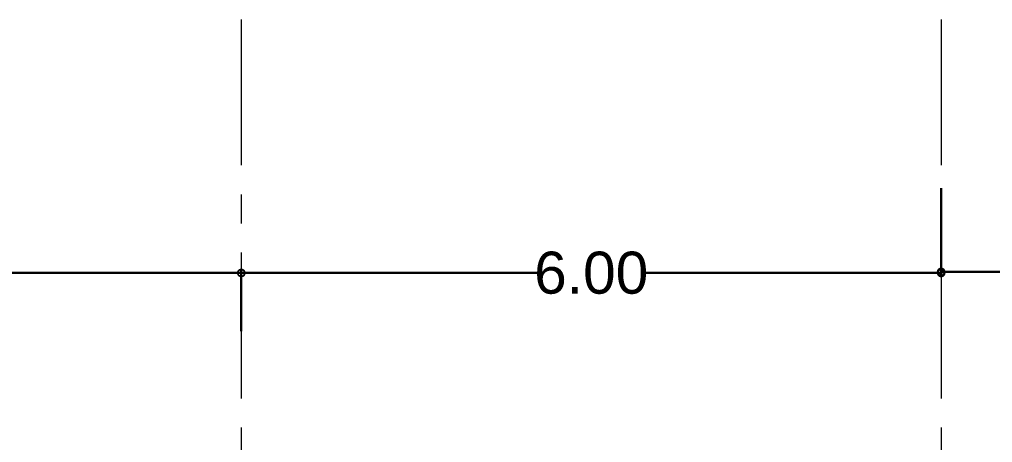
# Model space of a CAD drawing. Header units: metres. Extents: x 319894 to 3389272, y 120 to 6136017.
# Drawn here: x 321364.89 to 321373.23, y 3068035.46 to 3068039.09 of the extents above; entities that cross this region are included whole.
import ezdxf

# ---------------------------------------------------------------- set-up
doc = ezdxf.new("R2010")
doc.units = ezdxf.units.M
doc.header["$MEASUREMENT"] = 0
doc.linetypes.add('CENTER', pattern=[2, 1.25, -0.25, 0.25, -0.25])
doc.linetypes.add('HIDDEN', pattern=[0.375, 0.25, -0.125])
doc.layers.get('Defpoints').update_dxf_attribs({"color": 254})
doc.layers.add('centerline', color=255, linetype='HIDDEN', lineweight=5)
doc.layers.add('wall', color=4, linetype='Continuous', lineweight=30)
doc.layers.add('S-DIM', color=7, linetype='Continuous')
doc.styles.add('TEXTS', font='swissl.ttf')
doc.dimstyles.new('DIMTEXT', dxfattribs={"dimscale": 0.4, "dimtxt": 0.9, "dimasz": 0.3, "dimexe": 0.05, "dimexo": 0.05, "dimgap": 0.05, "dimtad": 0, "dimzin": 1, "dimdsep": 46, "dimtxsty": 'TEXTS', "dimblk": 'DOTSMALL', "dimcen": 0.1, "dimclrd": 256, "dimclre": 6, "dimclrt": 3, "dimadec": 0, "dimazin": 0, "dimtfac": 0.15, "dimtix": 1, "dimtofl": 0, "dimtmove": 1, "dimatfit": 3, "dimldrblk": 'OPEN', "dimfxl": 1, "dimtolj": 1, "dimtzin": 0, "dimarcsym": 0})

# ---------------------------------------------------------------- blocks, each defined once
blk = doc.blocks.new('_DotSmall')
at = {"color": 0, "linetype": 'ByBlock', "const_width": 0.5}
blk.add_lwpolyline([(-0.0625, 0, 1), (0.0625, 0, 1)], format="xyb", close=True, dxfattribs=at)
blk = doc.blocks.new('*D910')
at = {"layer": 'Defpoints', "color": 0, "transparency": 16777216}
for p in [(322196.8026, 3068138.4739), (322191.8026, 3068137.9544), (322196.8026, 3068137.9544)]:
    blk.add_point(p, dxfattribs=at)
at = {"layer": 'S-DIM', "color": 6, "lineweight": -2, "transparency": 16777216}
for p, q in [((322191.8026, 3068137.9744), (322191.8026, 3068138.4939)), ((322196.8026, 3068137.9744), (322196.8026, 3068138.4939))]:
    blk.add_line(p, q, dxfattribs=at)
at = {"layer": 'S-DIM', "lineweight": -2, "transparency": 16777216}
for p, q in [((322191.8026, 3068138.4739), (322193.835, 3068138.4739)), ((322196.8026, 3068138.4739), (322194.7702, 3068138.4739))]:
    blk.add_line(p, q, dxfattribs=at)
at = {"layer": 'S-DIM', "lineweight": -2, "transparency": 16777216, "xscale": 0.12, "yscale": 0.12, "zscale": 0.12, "rotation": 180}
blk.add_blockref('_DotSmall', (322191.8026, 3068138.4739), dxfattribs=at)
at = {"layer": 'S-DIM', "lineweight": -2, "transparency": 16777216, "xscale": 0.12, "yscale": 0.12, "zscale": 0.12}
blk.add_blockref('_DotSmall', (322196.8026, 3068138.4739), dxfattribs=at)
at = {"layer": 'S-DIM', "color": 3, "transparency": 16777216, "insert": (322194.3026, 3068138.4739), "char_height": 0.36, "attachment_point": 5, "style": 'TEXTS'}
blk.add_mtext('\\A1;5.00', dxfattribs=at)
blk = doc.blocks.new('_Open')
at = {"color": 0, "linetype": 'ByBlock', "lineweight": -2}
for p, q in [((-1, 0.167), (0, 0)), ((-1, -0.167), (0, 0)), ((0, 0), (-1, 0))]:
    blk.add_line(p, q, dxfattribs=at)
blk = doc.blocks.new('*D911')
at = {"layer": 'Defpoints', "color": 0, "transparency": 16777216}
for p in [(322202.8026, 3068139.2219), (322202.8026, 3068138.4739), (322196.8026, 3068137.9544)]:
    blk.add_point(p, dxfattribs=at)
at = {"layer": 'S-DIM', "color": 6, "lineweight": -2, "transparency": 16777216}
for p, q in [((322202.8026, 3068139.2019), (322202.8026, 3068138.4539)), ((322196.8026, 3068137.9744), (322196.8026, 3068138.4939))]:
    blk.add_line(p, q, dxfattribs=at)
at = {"layer": 'S-DIM', "lineweight": -2, "transparency": 16777216}
for p, q in [((322196.8026, 3068138.4739), (322199.3355, 3068138.4739)), ((322202.8026, 3068138.4739), (322200.2697, 3068138.4739))]:
    blk.add_line(p, q, dxfattribs=at)
at = {"layer": 'S-DIM', "lineweight": -2, "transparency": 16777216, "xscale": 0.12, "yscale": 0.12, "zscale": 0.12, "rotation": 180}
blk.add_blockref('_DotSmall', (322196.8026, 3068138.4739), dxfattribs=at)
at = {"layer": 'S-DIM', "lineweight": -2, "transparency": 16777216, "xscale": 0.12, "yscale": 0.12, "zscale": 0.12}
blk.add_blockref('_DotSmall', (322202.8026, 3068138.4739), dxfattribs=at)
at = {"layer": 'S-DIM', "color": 3, "transparency": 16777216, "insert": (322199.8026, 3068138.4739), "char_height": 0.36, "attachment_point": 5, "style": 'TEXTS'}
blk.add_mtext('\\A1;6.00', dxfattribs=at)
blk = doc.blocks.new('*D912')
at = {"layer": 'Defpoints', "color": 0, "transparency": 16777216}
for p in [(322205.8026, 3068139.8049), (322202.8026, 3068139.2219), (322205.8026, 3068138.4826)]:
    blk.add_point(p, dxfattribs=at)
at = {"layer": 'S-DIM', "color": 6, "lineweight": -2, "transparency": 16777216}
for p, q in [((322205.8026, 3068139.7849), (322205.8026, 3068138.4626)), ((322202.8026, 3068139.2019), (322202.8026, 3068138.4626))]:
    blk.add_line(p, q, dxfattribs=at)
at = {"layer": 'S-DIM', "lineweight": -2, "transparency": 16777216}
for p, q in [((322202.8026, 3068138.4826), (322203.8342, 3068138.4826)), ((322205.8026, 3068138.4826), (322204.7709, 3068138.4826))]:
    blk.add_line(p, q, dxfattribs=at)
at = {"layer": 'S-DIM', "lineweight": -2, "transparency": 16777216, "xscale": 0.12, "yscale": 0.12, "zscale": 0.12, "rotation": 180}
blk.add_blockref('_DotSmall', (322202.8026, 3068138.4826), dxfattribs=at)
at = {"layer": 'S-DIM', "lineweight": -2, "transparency": 16777216, "xscale": 0.12, "yscale": 0.12, "zscale": 0.12}
blk.add_blockref('_DotSmall', (322205.8026, 3068138.4826), dxfattribs=at)
at = {"layer": 'S-DIM', "color": 3, "transparency": 16777216, "insert": (322204.3026, 3068138.4826), "char_height": 0.36, "attachment_point": 5, "style": 'TEXTS'}
blk.add_mtext('\\A1;3.00', dxfattribs=at)
blk = doc.blocks.new('GRID FOR GROUND FLOOR')
at = {"layer": 'centerline', "linetype": 'CENTER'}
for p, q in [((322196.8026, 3068140.6483), (322196.8026, 3068102.9886)), ((322202.8026, 3068140.6483), (322202.8026, 3068102.9886))]:
    blk.add_line(p, q, dxfattribs=at)
at = {"layer": 'S-DIM'}
for base, p1, p2, picture, middle in [((322205.8026, 3068138.4826), (322202.8026, 3068139.2219), (322205.8026, 3068139.8049), '*D912', (322204.3026, 3068138.4826)), ((322202.8026, 3068138.4739), (322196.8026, 3068137.9544), (322202.8026, 3068139.2219), '*D911', (322199.8026, 3068138.4739)), ((322196.8026, 3068138.4739), (322191.8026, 3068137.9544), (322196.8026, 3068137.9544), '*D910', (322194.3026, 3068138.4739))]:
    dim = blk.add_linear_dim(base=base, p1=p1, p2=p2, dimstyle='DIMTEXT', dxfattribs=at)
    dim.commit()
    dim.dimension.update_dxf_attribs({"geometry": picture, "text_midpoint": middle})

msp = doc.modelspace()

# ---------------------------------------------------------------- block references
at = {"layer": 'wall'}
msp.add_blockref('GRID FOR GROUND FLOOR', (-830.0086, -101.5574), dxfattribs=at)

doc.saveas('drawing.dxf')
